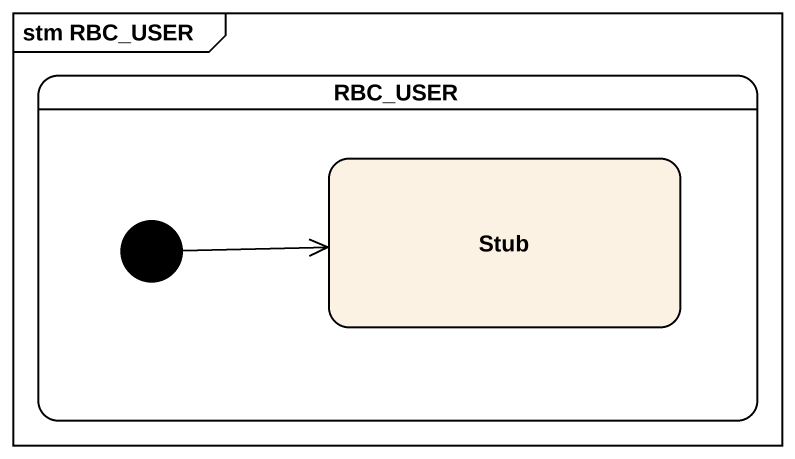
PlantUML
@startuml
mainframe stm RBC_USER
hide empty description
state RBC_USER {
  state Stub
  [*] -right-> Stub
}
@enduml
